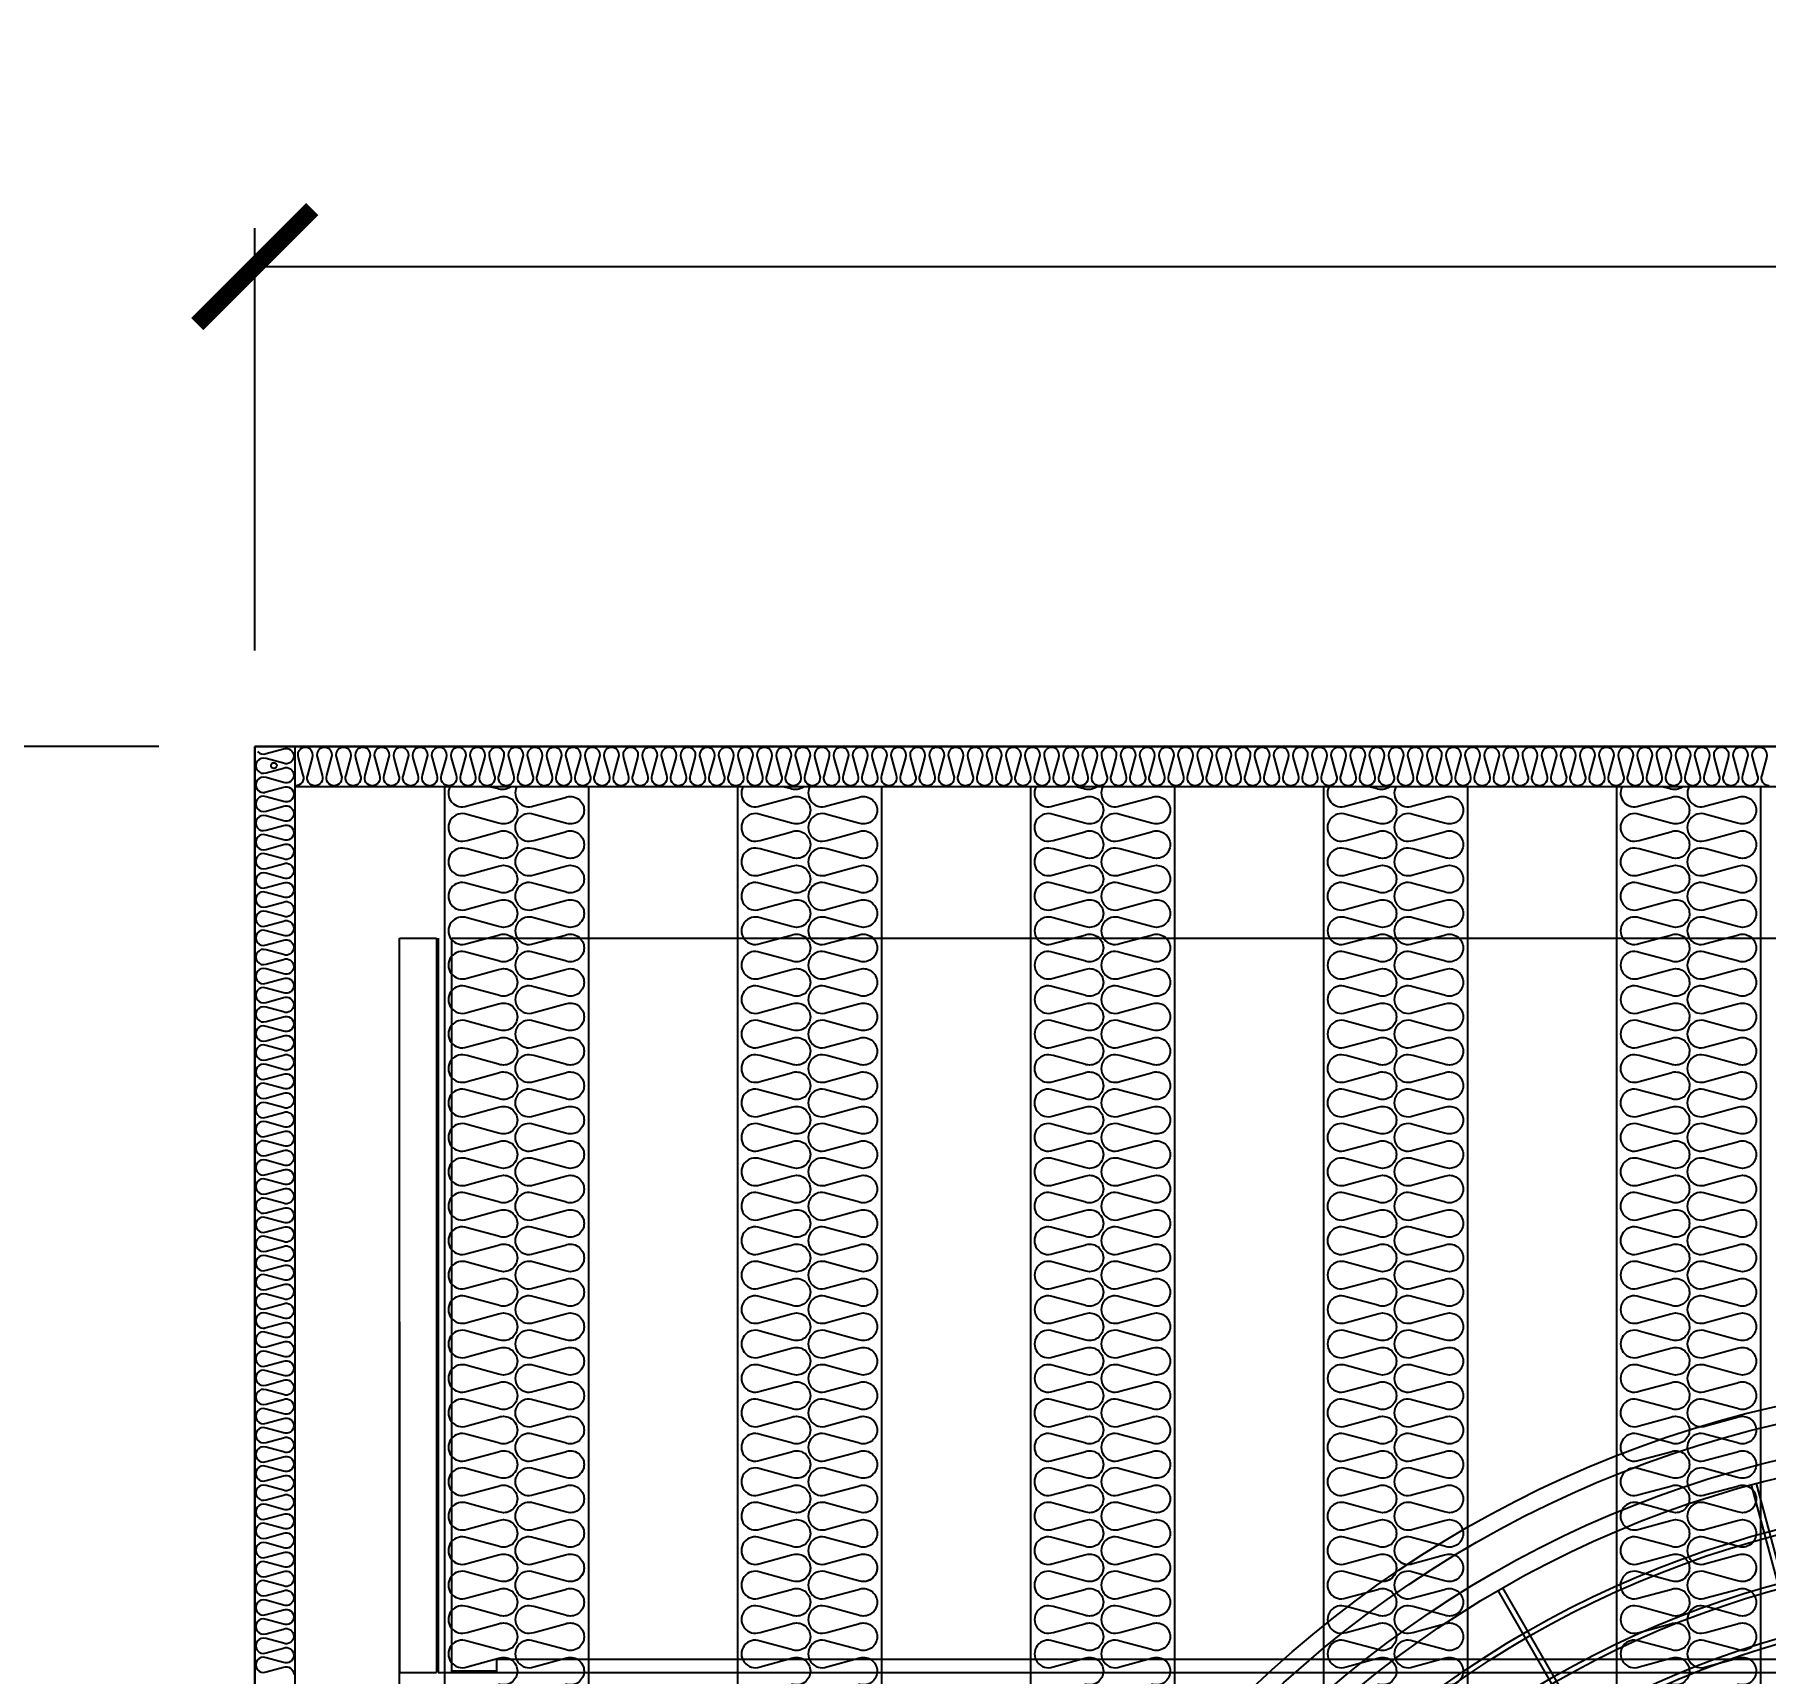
# Model space of a CAD drawing. Header units: millimetres. Extents: x 4398 to 33805, y 3079 to 23874.
# Drawn here: x 7252 to 9056, y 12446 to 14155 of the extents above; entities that cross this region are included whole.
import ezdxf

# ---------------------------------------------------------------- set-up
doc = ezdxf.new("R2010")
doc.units = ezdxf.units.MM
doc.linetypes.add('HIDDEN', pattern=[0.375, 0.25, -0.125])
for name, color, linetype in [('SMS', 220, 'Continuous'), ('냉각탑', 4, 'Continuous'), ('냉각탑_dim', 1, 'Continuous'), ('숨은선', 5, 'HIDDEN')]:
    doc.layers.add(name, color=color, linetype=linetype)
doc.styles.add('HY울릉도L', font='')
doc.styles.get('HY울릉도L').set_extended_font_data('HY울릉도L')
doc.dimstyles.new('성지DIM', dxfattribs={"dimtxt": 3.5, "dimasz": 3, "dimexe": 1, "dimexo": 2.5, "dimgap": 2, "dimtad": 1, "dimdec": 0, "dimzin": 3, "dimdsep": 46, "dimtxsty": 'HY울릉도L', "dimblk": 'ARCHTICK', "dimcen": -2, "dimclrd": 256, "dimclre": 256, "dimclrt": 7, "dimadec": 0, "dimazin": 0, "dimtfac": 1, "dimtdec": 0, "dimtofl": 0, "dimtmove": 0, "dimatfit": 3, "dimfxl": 1, "dimtolj": 1, "dimtzin": 0, "dimlwe": -1, "dimarcsym": 0})

# ---------------------------------------------------------------- blocks, each defined once
blk = doc.blocks.new('_ArchTick')
at = {"color": 0, "linetype": 'ByBlock', "const_width": 0.15}
blk.add_lwpolyline([(-0.5, -0.5), (0.5, 0.5)], dxfattribs=at)
blk = doc.blocks.new('*D725')
at = {"layer": 'Defpoints', "color": 0, "transparency": 16777216}
for p in [(11080.9, 13913), (7481.2, 13412.6), (11080.9, 13412.6)]:
    blk.add_point(p, dxfattribs=at)
at = {"layer": '냉각탑_dim', "transparency": 16777216}
for p, q in [((7481.2, 13512.6), (7481.2, 13953)), ((11080.9, 13512.6), (11080.9, 13953))]:
    blk.add_line(p, q, dxfattribs=at)
at = {"layer": '냉각탑_dim', "lineweight": -2, "transparency": 16777216}
blk.add_line((7481.2, 13913), (11080.9, 13913), dxfattribs=at)
at = {"layer": '냉각탑_dim', "lineweight": -2, "transparency": 16777216, "xscale": 120, "yscale": 120, "zscale": 120, "rotation": 180}
blk.add_blockref('_ArchTick', (7481.2, 13913), dxfattribs=at)
at = {"layer": '냉각탑_dim', "lineweight": -2, "transparency": 16777216, "xscale": 120, "yscale": 120, "zscale": 120}
blk.add_blockref('_ArchTick', (11080.9, 13913), dxfattribs=at)
at = {"layer": '냉각탑_dim', "color": 7, "transparency": 16777216, "insert": (9281.1, 14063), "char_height": 140, "attachment_point": 5, "style": 'HY울릉도L'}
blk.add_mtext('\\A1;3600', dxfattribs=at)
blk = doc.blocks.new('*D726')
at = {"layer": 'Defpoints', "color": 0, "transparency": 16777216}
for p in [(6824, 13412.6), (7481.2, 13412.6), (7481.2, 9812.6)]:
    blk.add_point(p, dxfattribs=at)
at = {"layer": '냉각탑_dim', "transparency": 16777216}
for p, q in [((7381.2, 13412.6), (6784, 13412.6)), ((7381.2, 9812.6), (6784, 9812.6))]:
    blk.add_line(p, q, dxfattribs=at)
at = {"layer": '냉각탑_dim', "lineweight": -2, "transparency": 16777216}
blk.add_line((6824, 9812.6), (6824, 13412.6), dxfattribs=at)
at = {"layer": '냉각탑_dim', "lineweight": -2, "transparency": 16777216, "xscale": 120, "yscale": 120, "zscale": 120}
for p, rotation in [((6824, 13412.6), 90), ((6824, 9812.6), 270)]:
    blk.add_blockref('_ArchTick', p, dxfattribs=dict(at, rotation=rotation))
at = {"layer": '냉각탑_dim', "color": 7, "transparency": 16777216, "insert": (6674, 11612.6), "char_height": 140, "attachment_point": 5, "rotation": 90, "style": 'HY울릉도L'}
blk.add_mtext('\\A1;3600', dxfattribs=at)
blk = doc.blocks.new('A$C1FB73ED1')
for p, q in [((1260.8, 1340), (966.5, 2438.3)), ((1266.6, 1341.6), (972.3, 2439.9)), ((1245.9, 1333), (677.4, 2317.7)), ((1251.1, 1336), (682.6, 2320.7))]:
    blk.add_line(p, q)
for radius in [1280, 1260, 1220, 1200]:
    blk.add_circle((1280, 1280), radius)
at = {"ltscale": 5}
for radius in [1143, 1137, 1083, 1077, 1023, 1017, 963, 957]:
    blk.add_circle((1280, 1280), radius, dxfattribs=at)
blk = doc.blocks.new('SP전면')
at = {"color": 7}
for p, q in [((31549.2, -80510.4), (31549.2, -83988.4)), ((31699.2, -80510.4), (31699.2, -83988.4))]:
    blk.add_line(p, q, dxfattribs=at)
at = {"layer": 'SMS', "color": 5}
for points in [[(31554.8, -80510.4, 0.686718), (31572.7, -80530.4), (31605.6, -80521.5, -0.524856), (31625.1, -80534.9, -0.524856), (31605.6, -80548.3), (31572.7, -80539.4, 1.449198), (31572.7, -80566.3), (31605.6, -80557.4, -0.524856), (31625.1, -80570.8, -0.524856), (31605.6, -80584.2), (31572.7, -80575.3, 1.449198), (31572.7, -80602.2), (31605.6, -80593.3, -0.524856), (31625.1, -80606.7, -0.524856), (31605.6, -80620.1), (31572.7, -80611.2, 1.449198), (31572.7, -80638.1), (31605.6, -80629.2, -0.524856), (31625.1, -80642.6, -0.524856), (31605.6, -80656.1), (31572.7, -80647.2, 1.449198), (31572.7, -80674), (31605.6, -80665.1, -0.524856), (31625.1, -80678.5, -0.524856), (31605.6, -80692), (31572.7, -80683.1, 1.449198), (31572.7, -80709.9), (31605.6, -80701, -0.524856), (31625.1, -80714.4, -0.524856), (31605.6, -80727.9), (31572.7, -80719, 1.449198), (31572.7, -80745.8), (31605.6, -80736.9, -0.524856), (31625.1, -80750.4, -0.524856), (31605.6, -80763.8), (31572.7, -80754.9, 1.449198), (31572.7, -80781.7), (31605.6, -80772.8, -0.524856), (31625.1, -80786.3, -0.524856), (31605.6, -80799.7), (31572.7, -80790.8, 1.449198), (31572.7, -80817.7), (31605.6, -80808.7, -0.524856), (31625.1, -80822.2, -0.524856), (31605.6, -80835.6), (31572.7, -80826.7, 1.449198), (31572.7, -80853.6), (31605.6, -80844.7, -0.524856), (31625.1, -80858.1, -0.524856), (31605.6, -80871.5), (31572.7, -80862.6, 1.449198), (31572.7, -80889.5), (31605.6, -80880.6, -0.524856), (31625.1, -80894, -0.524856), (31605.6, -80907.4), (31572.7, -80898.5, 1.449198), (31572.7, -80925.4), (31605.6, -80916.5, -0.524856), (31625.1, -80929.9, -0.524856), (31605.6, -80943.3), (31572.7, -80934.4, 1.449198), (31572.7, -80961.3), (31605.6, -80952.4, -0.524856), (31625.1, -80965.8, -0.524856), (31605.6, -80979.2), (31572.7, -80970.3, 1.449198), (31572.7, -80997.2), (31605.6, -80988.3, -0.524856), (31625.1, -81001.7, -0.524856), (31605.6, -81015.2), (31572.7, -81006.3, 1.449198), (31572.7, -81033.1), (31605.6, -81024.2, -0.524856), (31625.1, -81037.6, -0.524856), (31605.6, -81051.1), (31572.7, -81042.2, 1.449198), (31572.7, -81069), (31605.6, -81060.1, -0.524856), (31625.1, -81073.5, -0.524856), (31605.6, -81087), (31572.7, -81078.1, 1.449198), (31572.7, -81104.9), (31605.6, -81096, -0.524856), (31625.1, -81109.5, -0.524856), (31605.6, -81122.9), (31572.7, -81114, 1.449198), (31572.7, -81140.8), (31605.6, -81131.9, -0.524856), (31625.1, -81145.4, -0.524856), (31605.6, -81158.8), (31572.7, -81149.9, 1.449198), (31572.7, -81176.8), (31605.6, -81167.8, -0.524856), (31625.1, -81181.3, -0.524856), (31605.6, -81194.7), (31572.7, -81185.8, 1.449198), (31572.7, -81212.7), (31605.6, -81203.8, -0.524856), (31625.1, -81217.2, -0.524856), (31605.6, -81230.6), (31572.7, -81221.7, 1.449198), (31572.7, -81248.6), (31605.6, -81239.7, -0.524856), (31625.1, -81253.1, -0.524856), (31605.6, -81266.5), (31572.7, -81257.6, 1.449198), (31572.7, -81284.5), (31605.6, -81275.6, -0.524856), (31625.1, -81289, -0.524856), (31605.6, -81302.4), (31572.7, -81293.5, 1.449198), (31572.7, -81320.4), (31605.6, -81311.5, -0.524856), (31625.1, -81324.9, -0.417249), (31610.6, -81339.3)], [(31618, -80510.4, -0.259641), (31604.1, -80512.4), (31596.6, -80510.4)], [(31624.5, -80510.4, 0.686718), (31642.3, -80530.4), (31675.2, -80521.5, -0.524856), (31694.7, -80534.9, -0.524856), (31675.2, -80548.3), (31642.3, -80539.4, 1.449198), (31642.3, -80566.3), (31675.2, -80557.4, -0.524856), (31694.7, -80570.8, -0.524856), (31675.2, -80584.2), (31642.3, -80575.3, 1.449198), (31642.3, -80602.2), (31675.2, -80593.3, -0.524856), (31694.7, -80606.7, -0.524856), (31675.2, -80620.1), (31642.3, -80611.2, 1.449198), (31642.3, -80638.1), (31675.2, -80629.2, -0.524856), (31694.7, -80642.6, -0.524856), (31675.2, -80656.1), (31642.3, -80647.2, 1.449198), (31642.3, -80674), (31675.2, -80665.1, -0.524856), (31694.7, -80678.5, -0.524856), (31675.2, -80692), (31642.3, -80683.1, 1.449198), (31642.3, -80709.9), (31675.2, -80701, -0.524856), (31694.7, -80714.4, -0.524856), (31675.2, -80727.9), (31642.3, -80719, 1.449198), (31642.3, -80745.8), (31675.2, -80736.9, -0.524856), (31694.7, -80750.4, -0.524856), (31675.2, -80763.8), (31642.3, -80754.9, 1.449198), (31642.3, -80781.7), (31675.2, -80772.8, -0.524856), (31694.7, -80786.3, -0.524856), (31675.2, -80799.7), (31642.3, -80790.8, 1.449198), (31642.3, -80817.7), (31675.2, -80808.7, -0.524856), (31694.7, -80822.2, -0.524856), (31675.2, -80835.6), (31642.3, -80826.7, 1.449198), (31642.3, -80853.6), (31675.2, -80844.7, -0.524856), (31694.7, -80858.1, -0.524856), (31675.2, -80871.5), (31642.3, -80862.6, 1.449198), (31642.3, -80889.5), (31675.2, -80880.6, -0.524856), (31694.7, -80894, -0.524856), (31675.2, -80907.4), (31642.3, -80898.5, 1.449198), (31642.3, -80925.4), (31675.2, -80916.5, -0.524856), (31694.7, -80929.9, -0.524856), (31675.2, -80943.3), (31642.3, -80934.4, 1.449198), (31642.3, -80961.3), (31675.2, -80952.4, -0.524856), (31694.7, -80965.8, -0.524856), (31675.2, -80979.2), (31642.3, -80970.3, 1.449198), (31642.3, -80997.2), (31675.2, -80988.3, -0.524856), (31694.7, -81001.7, -0.524856), (31675.2, -81015.2), (31642.3, -81006.3, 1.449198), (31642.3, -81033.1), (31675.2, -81024.2, -0.524856), (31694.7, -81037.6, -0.524856), (31675.2, -81051.1), (31642.3, -81042.2, 1.449198), (31642.3, -81069), (31675.2, -81060.1, -0.524856), (31694.7, -81073.5, -0.524856), (31675.2, -81087), (31642.3, -81078.1, 1.449198), (31642.3, -81104.9), (31675.2, -81096, -0.524856), (31694.7, -81109.5, -0.524856), (31675.2, -81122.9), (31642.3, -81114, 1.449198), (31642.3, -81140.8), (31675.2, -81131.9, -0.524856), (31694.7, -81145.4, -0.524856), (31675.2, -81158.8), (31642.3, -81149.9, 1.449198), (31642.3, -81176.8), (31675.2, -81167.8, -0.524856), (31694.7, -81181.3, -0.524856), (31675.2, -81194.7), (31642.3, -81185.8, 1.449198), (31642.3, -81212.7), (31675.2, -81203.8, -0.524856), (31694.7, -81217.2, -0.524856), (31675.2, -81230.6), (31642.3, -81221.7, 1.449198), (31642.3, -81248.6), (31675.2, -81239.7, -0.524856), (31694.7, -81253.1, -0.524856), (31675.2, -81266.5), (31642.3, -81257.6, 1.449198), (31642.3, -81284.5), (31675.2, -81275.6, -0.524856), (31694.7, -81289, -0.524856), (31675.2, -81302.4), (31642.3, -81293.5, 1.449198), (31642.3, -81320.4), (31675.2, -81311.5, -0.524856), (31694.7, -81324.9, -0.417249), (31680.2, -81339.3)], [(31553.7, -81310.6, 0.446849), (31572.7, -81320.4), (31605.6, -81311.5, -0.524856), (31625.1, -81324.9, -0.524856), (31605.6, -81338.3), (31572.7, -81329.4, 1.449198), (31572.7, -81356.3), (31605.6, -81347.4, -0.524856), (31625.1, -81360.8, -0.524856), (31605.6, -81374.3), (31572.7, -81365.4, 1.449198), (31572.7, -81392.2), (31605.6, -81383.3, -0.524856), (31625.1, -81396.7, -0.524856), (31605.6, -81410.2), (31572.7, -81401.3, 1.449198), (31572.7, -81428.1), (31605.6, -81419.2, -0.524856), (31625.1, -81432.6, -0.524856), (31605.6, -81446.1)], [(31623.3, -81310.6, 0.446849), (31642.3, -81320.4), (31675.2, -81311.5, -0.524856), (31694.7, -81324.9, -0.524856), (31675.2, -81338.3), (31642.3, -81329.4, 1.449198), (31642.3, -81356.3), (31675.2, -81347.4, -0.524856), (31694.7, -81360.8, -0.524856), (31675.2, -81374.3), (31642.3, -81365.4, 1.449198), (31642.3, -81392.2), (31675.2, -81383.3, -0.524856), (31694.7, -81396.7, -0.524856), (31675.2, -81410.2), (31642.3, -81401.3, 1.449198), (31642.3, -81428.1), (31675.2, -81419.2, -0.524856), (31694.7, -81432.6, -0.524856), (31675.2, -81446.1)]]:
    blk.add_lwpolyline(points, format="xyb", dxfattribs=at)
blk = doc.blocks.new('3')
for p, q in [((10236.2, 13412.6), (7481.2, 13412.6)), ((7481.2, 13412.6), (7481.2, 9812.6)), ((7672.4, 13412.6), (10930.9, 13412.6)), ((7632.1, 13212.6), (7670.6, 13212.6)), ((7670.6, 13212.6), (7670.6, 12447)), ((7672.4, 13212.6), (7672.4, 12447)), ((7686.5, 13212.6), (7686.5, 12447)), ((7686.5, 13212.6), (10930.9, 13212.6)), ((7632.1, 12812.6), (7632.1, 12447)), ((7733.4, 12461), (10930.9, 12461)), ((7733.4, 12461), (7733.4, 12447)), ((7632.1, 12447), (7670.6, 12447)), ((7672.4, 12447), (10930.9, 12447)), ((7686.5, 12448.8), (7733.4, 12448.8))]:
    blk.add_line(p, q)
at = {"color": 7}
for p, q in [((7481.2, 13412.6), (10236.2, 13412.6)), ((7481.2, 13412.6), (7481.2, 9812.6)), ((7523.2, 13412.6), (7523.2, 9892.6)), ((11039.2, 13370.6), (7523.2, 13370.6))]:
    blk.add_line(p, q, dxfattribs=at)
at = {"ltscale": 500, "elevation": 0}
blk.add_lwpolyline([(7481.2, 13412.6), (11080.9, 13412.6), (11080.9, 9812.6), (7481.2, 9812.6)], close=True, dxfattribs=at)
blk.add_circle((7501.2, 13392.6), 3)
at = {"layer": 'SMS', "color": 5, "elevation": 0}
for points in [[(7484.2, 13407.2, 0.310202), (7493, 13405.1), (7511.2, 13410, -0.524856), (7522, 13402.5, -0.524856), (7511.2, 13395.1), (7493, 13400, 1.449198), (7493, 13385.1), (7511.2, 13390.1, -0.524856), (7522, 13382.6, -0.524856), (7511.2, 13375.1), (7493, 13380.1, 1.449198), (7493, 13365.2), (7511.2, 13370.1, -0.524856), (7522, 13362.6, -0.417249), (7514, 13354.7)], [(7950.9, 13411.4, 0.446849), (7945.5, 13400.8), (7950.4, 13382.5, -0.524856), (7942.9, 13371.7, -0.524856), (7935.5, 13382.5), (7940.4, 13400.8, 1.449198), (7925.5, 13400.8), (7930.5, 13382.5, -0.524856), (7923, 13371.7, -0.524856), (7915.5, 13382.5), (7920.5, 13400.8, 1.449198), (7905.6, 13400.8), (7910.5, 13382.5, -0.524856), (7903, 13371.7, -0.524856), (7895.6, 13382.5), (7900.5, 13400.8, 1.449198), (7885.6, 13400.8), (7890.6, 13382.5, -0.524856), (7883.1, 13371.7, -0.524856), (7875.6, 13382.5), (7880.6, 13400.8, 1.449198), (7865.7, 13400.8), (7870.6, 13382.5, -0.524856), (7863.1, 13371.7, -0.524856), (7855.7, 13382.5), (7860.6, 13400.8, 1.449198), (7845.7, 13400.8), (7850.7, 13382.5, -0.524856), (7843.2, 13371.7, -0.524856), (7835.7, 13382.5), (7840.7, 13400.8, 1.449198), (7825.8, 13400.8), (7830.7, 13382.5, -0.524856), (7823.2, 13371.7, -0.524856), (7815.8, 13382.5), (7820.7, 13400.8, 1.449198), (7805.8, 13400.8), (7810.8, 13382.5, -0.524856), (7803.3, 13371.7, -0.524856), (7795.8, 13382.5), (7800.8, 13400.8, 1.449198), (7785.9, 13400.8), (7790.8, 13382.5, -0.524856), (7783.3, 13371.7, -0.524856), (7775.9, 13382.5), (7780.8, 13400.8, 1.449198), (7765.9, 13400.8), (7770.9, 13382.5, -0.524856), (7763.4, 13371.7, -0.524856), (7755.9, 13382.5), (7760.9, 13400.8, 1.449198), (7746, 13400.8), (7750.9, 13382.5, -0.524856), (7743.4, 13371.7, -0.524856), (7736, 13382.5), (7740.9, 13400.8, 1.449198), (7726, 13400.8), (7731, 13382.5, -0.524856), (7723.5, 13371.7, -0.524856), (7716, 13382.5), (7721, 13400.8, 1.449198), (7706.1, 13400.8), (7711, 13382.5, -0.524856), (7703.5, 13371.7, -0.524856), (7696.1, 13382.5), (7701, 13400.8, 1.449198), (7686.1, 13400.8), (7691.1, 13382.5, -0.524856), (7683.6, 13371.7, -0.524856), (7676.1, 13382.5), (7681.1, 13400.8, 1.449198), (7666.2, 13400.8), (7671.1, 13382.5, -0.524856), (7663.6, 13371.7, -0.524856), (7656.2, 13382.5), (7661.1, 13400.8, 1.449198), (7646.2, 13400.8), (7651.2, 13382.5, -0.524856), (7643.7, 13371.7, -0.524856), (7636.2, 13382.5), (7641.2, 13400.8, 1.449198), (7626.3, 13400.8), (7631.2, 13382.5, -0.524856), (7623.7, 13371.7, -0.524856), (7616.3, 13382.5), (7621.2, 13400.8, 1.449198), (7606.3, 13400.8), (7611.3, 13382.5, -0.524856), (7603.8, 13371.7, -0.524856), (7596.3, 13382.5), (7601.3, 13400.8, 1.449198), (7586.4, 13400.8), (7591.3, 13382.5, -0.524856), (7583.8, 13371.7, -0.524856), (7576.4, 13382.5), (7581.3, 13400.8, 1.449198), (7566.4, 13400.8), (7571.4, 13382.5, -0.524856), (7563.9, 13371.7, -0.524856), (7556.4, 13382.5), (7561.4, 13400.8, 1.449198), (7546.5, 13400.8), (7551.4, 13382.5, -0.524856), (7543.9, 13371.7, -0.524856), (7536.5, 13382.5), (7541.4, 13400.8, 1.449198), (7526.5, 13400.8), (7531.5, 13382.5, -0.524856), (7524, 13371.7, -0.025619), (7523.2, 13371.8, -0.025619)], [(8529.5, 13411.4, 0.446849), (8524, 13400.8), (8529, 13382.5, -0.524856), (8521.5, 13371.7, -0.524856), (8514, 13382.5), (8519, 13400.8, 1.449198), (8504.1, 13400.8), (8509, 13382.5, -0.524856), (8501.5, 13371.7, -0.524856), (8494.1, 13382.5), (8499, 13400.8, 1.449198), (8484.1, 13400.8), (8489.1, 13382.5, -0.524856), (8481.6, 13371.7, -0.524856), (8474.1, 13382.5), (8479.1, 13400.8, 1.449198), (8464.2, 13400.8), (8469.1, 13382.5, -0.524856), (8461.6, 13371.7, -0.524856), (8454.2, 13382.5), (8459.1, 13400.8, 1.449198), (8444.2, 13400.8), (8449.2, 13382.5, -0.524856), (8441.7, 13371.7, -0.524856), (8434.2, 13382.5), (8439.2, 13400.8, 1.449198), (8424.3, 13400.8), (8429.2, 13382.5, -0.524856), (8421.7, 13371.7, -0.524856), (8414.3, 13382.5), (8419.2, 13400.8, 1.449198), (8404.3, 13400.8), (8409.3, 13382.5, -0.524856), (8401.8, 13371.7, -0.524856), (8394.3, 13382.5), (8399.3, 13400.8, 1.449198), (8384.4, 13400.8), (8389.3, 13382.5, -0.524856), (8381.8, 13371.7, -0.524856), (8374.4, 13382.5), (8379.3, 13400.8, 1.449198), (8364.4, 13400.8), (8369.4, 13382.5, -0.524856), (8361.9, 13371.7, -0.524856), (8354.4, 13382.5), (8359.4, 13400.8, 1.449198), (8344.5, 13400.8), (8349.4, 13382.5, -0.524856), (8341.9, 13371.7, -0.524856), (8334.5, 13382.5), (8339.4, 13400.8, 1.449198), (8324.5, 13400.8), (8329.5, 13382.5, -0.524856), (8322, 13371.7, -0.524856), (8314.5, 13382.5), (8319.5, 13400.8, 1.449198), (8304.6, 13400.8), (8309.5, 13382.5, -0.524856), (8302, 13371.7, -0.524856), (8294.6, 13382.5), (8299.5, 13400.8, 1.449198), (8284.6, 13400.8), (8289.6, 13382.5, -0.524856), (8282.1, 13371.7, -0.524856), (8274.6, 13382.5), (8279.6, 13400.8, 1.449198), (8264.7, 13400.8), (8269.6, 13382.5, -0.524856), (8262.1, 13371.7, -0.524856), (8254.7, 13382.5), (8259.6, 13400.8, 1.449198), (8244.7, 13400.8), (8249.7, 13382.5, -0.524856), (8242.2, 13371.7, -0.524856), (8234.7, 13382.5), (8239.7, 13400.8, 1.449198), (8224.8, 13400.8), (8229.7, 13382.5, -0.524856), (8222.2, 13371.7, -0.524856), (8214.8, 13382.5), (8219.7, 13400.8, 1.449198), (8204.8, 13400.8), (8209.8, 13382.5, -0.524856), (8202.3, 13371.7, -0.524856), (8194.8, 13382.5), (8199.8, 13400.8, 1.449198), (8184.9, 13400.8), (8189.8, 13382.5, -0.524856), (8182.3, 13371.7, -0.524856), (8174.9, 13382.5), (8179.8, 13400.8, 1.449198), (8164.9, 13400.8), (8169.9, 13382.5, -0.524856), (8162.4, 13371.7, -0.524856), (8154.9, 13382.5), (8159.9, 13400.8, 1.449198), (8145, 13400.8), (8149.9, 13382.5, -0.524856), (8142.4, 13371.7, -0.524856), (8135, 13382.5), (8139.9, 13400.8, 1.449198), (8125, 13400.8), (8130, 13382.5, -0.524856), (8122.5, 13371.7, -0.524856), (8115, 13382.5), (8120, 13400.8, 1.449198), (8105.1, 13400.8), (8110, 13382.5, -0.524856), (8102.5, 13371.7, -0.524856), (8095.1, 13382.5), (8100, 13400.8, 1.449198), (8085.1, 13400.8), (8090.1, 13382.5, -0.524856), (8082.6, 13371.7, -0.524856), (8075.1, 13382.5), (8080.1, 13400.8, 1.449198), (8065.2, 13400.8), (8070.1, 13382.5, -0.524856), (8062.6, 13371.7, -0.524856), (8055.2, 13382.5), (8060.1, 13400.8, 1.449198), (8045.2, 13400.8), (8050.2, 13382.5, -0.524856), (8042.7, 13371.7, -0.524856), (8035.2, 13382.5), (8040.2, 13400.8, 1.449198), (8025.3, 13400.8), (8030.2, 13382.5, -0.524856), (8022.7, 13371.7, -0.524856), (8015.3, 13382.5), (8020.2, 13400.8, 1.449198), (8005.3, 13400.8), (8010.3, 13382.5, -0.524856), (8002.8, 13371.7, -0.524856), (7995.3, 13382.5), (8000.3, 13400.8, 1.449198), (7985.4, 13400.8), (7990.3, 13382.5, -0.524856), (7982.8, 13371.7, -0.524856), (7975.4, 13382.5), (7980.3, 13400.8, 1.449198), (7965.4, 13400.8), (7970.4, 13382.5, -0.524856), (7962.9, 13371.7, -0.524856), (7955.4, 13382.5), (7960.4, 13400.8, 1.449198), (7945.5, 13400.8), (7950.4, 13382.5, -0.524856), (7942.9, 13371.7, -0.417249), (7935, 13379.8)], [(9060.1, 13371.7, -0.524856), (9052.7, 13382.5), (9057.6, 13400.8, 1.449198), (9042.7, 13400.8), (9047.7, 13382.5, -0.524856), (9040.2, 13371.7, -0.524856), (9032.7, 13382.5), (9037.7, 13400.8, 1.449198), (9022.8, 13400.8), (9027.7, 13382.5, -0.524856), (9020.2, 13371.7, -0.524856), (9012.8, 13382.5), (9017.7, 13400.8, 1.449198), (9002.8, 13400.8), (9007.8, 13382.5, -0.524856), (9000.3, 13371.7, -0.524856), (8992.8, 13382.5), (8997.8, 13400.8, 1.449198), (8982.9, 13400.8), (8987.8, 13382.5, -0.524856), (8980.3, 13371.7, -0.524856), (8972.9, 13382.5), (8977.8, 13400.8, 1.449198), (8962.9, 13400.8), (8967.9, 13382.5, -0.524856), (8960.4, 13371.7, -0.524856), (8952.9, 13382.5), (8957.9, 13400.8, 1.449198), (8943, 13400.8), (8947.9, 13382.5, -0.524856), (8940.4, 13371.7, -0.524856), (8933, 13382.5), (8937.9, 13400.8, 1.449198), (8923, 13400.8), (8928, 13382.5, -0.524856), (8920.5, 13371.7, -0.524856), (8913, 13382.5), (8918, 13400.8, 1.449198), (8903.1, 13400.8), (8908, 13382.5, -0.524856), (8900.5, 13371.7, -0.524856), (8893.1, 13382.5), (8898, 13400.8, 1.449198), (8883.1, 13400.8), (8888.1, 13382.5, -0.524856), (8880.6, 13371.7, -0.524856), (8873.1, 13382.5), (8878.1, 13400.8, 1.449198), (8863.2, 13400.8), (8868.1, 13382.5, -0.524856), (8860.6, 13371.7, -0.524856), (8853.2, 13382.5), (8858.1, 13400.8, 1.449198), (8843.2, 13400.8), (8848.2, 13382.5, -0.524856), (8840.7, 13371.7, -0.524856), (8833.2, 13382.5), (8838.2, 13400.8, 1.449198), (8823.3, 13400.8), (8828.2, 13382.5, -0.524856), (8820.7, 13371.7, -0.524856), (8813.3, 13382.5), (8818.2, 13400.8, 1.449198), (8803.3, 13400.8), (8808.3, 13382.5, -0.524856), (8800.8, 13371.7, -0.524856), (8793.3, 13382.5), (8798.3, 13400.8, 1.449198), (8783.4, 13400.8), (8788.3, 13382.5, -0.524856), (8780.8, 13371.7, -0.524856), (8773.4, 13382.5), (8778.3, 13400.8, 1.449198), (8763.4, 13400.8), (8768.4, 13382.5, -0.524856), (8760.9, 13371.7, -0.524856), (8753.4, 13382.5), (8758.4, 13400.8, 1.449198), (8743.5, 13400.8), (8748.4, 13382.5, -0.524856), (8740.9, 13371.7, -0.524856), (8733.5, 13382.5), (8738.4, 13400.8, 1.449198), (8723.5, 13400.8), (8728.5, 13382.5, -0.524856), (8721, 13371.7, -0.524856), (8713.5, 13382.5), (8718.5, 13400.8, 1.449198), (8703.6, 13400.8), (8708.5, 13382.5, -0.524856), (8701, 13371.7, -0.524856), (8693.6, 13382.5), (8698.5, 13400.8, 1.449198), (8683.6, 13400.8), (8688.6, 13382.5, -0.524856), (8681.1, 13371.7, -0.524856), (8673.6, 13382.5), (8678.6, 13400.8, 1.449198), (8663.7, 13400.8), (8668.6, 13382.5, -0.524856), (8661.1, 13371.7, -0.524856), (8653.7, 13382.5), (8658.6, 13400.8, 1.449198), (8643.7, 13400.8), (8648.7, 13382.5, -0.524856), (8641.2, 13371.7, -0.524856), (8633.7, 13382.5), (8638.7, 13400.8, 1.449198), (8623.8, 13400.8), (8628.7, 13382.5, -0.524856), (8621.2, 13371.7, -0.524856), (8613.8, 13382.5), (8618.7, 13400.8, 1.449198), (8603.8, 13400.8), (8608.8, 13382.5, -0.524856), (8601.3, 13371.7, -0.524856), (8593.8, 13382.5), (8598.8, 13400.8, 1.449198), (8583.9, 13400.8), (8588.8, 13382.5, -0.524856), (8581.3, 13371.7, -0.524856), (8573.9, 13382.5), (8578.8, 13400.8, 1.449198), (8563.9, 13400.8), (8568.9, 13382.5, -0.524856), (8561.4, 13371.7, -0.524856), (8553.9, 13382.5), (8558.9, 13400.8, 1.449198), (8544, 13400.8), (8548.9, 13382.5, -0.524856), (8541.4, 13371.7, -0.524856), (8534, 13382.5), (8538.9, 13400.8, 1.449198), (8524, 13400.8), (8529, 13382.5, -0.524856), (8521.5, 13371.7, -0.417249), (8513.5, 13379.8)], [(7482.3, 13371.2, 0.468181), (7493, 13365.2), (7511.2, 13370.1, -0.524856), (7522, 13362.6, -0.524856), (7511.2, 13355.2), (7493, 13360.1, 1.449198), (7493, 13345.2), (7511.2, 13350.2, -0.524856), (7522, 13342.7, -0.524856), (7511.2, 13335.2), (7493, 13340.2, 1.449198), (7493, 13325.3), (7511.2, 13330.2, -0.524856), (7522, 13322.7, -0.524856), (7511.2, 13315.3), (7493, 13320.2, 1.449198), (7493, 13305.3), (7511.2, 13310.3, -0.524856), (7522, 13302.8, -0.524856), (7511.2, 13295.3), (7493, 13300.3, 1.449198), (7493, 13285.4), (7511.2, 13290.3, -0.524856), (7522, 13282.8, -0.524856), (7511.2, 13275.4), (7493, 13280.3, 1.449198), (7493, 13265.4), (7511.2, 13270.4, -0.524856), (7522, 13262.9, -0.524856), (7511.2, 13255.4), (7493, 13260.4, 1.449198), (7493, 13245.5), (7511.2, 13250.4, -0.524856), (7522, 13242.9, -0.524856), (7511.2, 13235.5), (7493, 13240.4, 1.449198), (7493, 13225.5), (7511.2, 13230.5, -0.524856), (7522, 13223, -0.524856), (7511.2, 13215.5), (7493, 13220.5, 1.449198), (7493, 13205.6), (7511.2, 13210.5, -0.524856), (7522, 13203, -0.524856), (7511.2, 13195.6), (7493, 13200.5, 1.449198), (7493, 13185.6), (7511.2, 13190.6, -0.524856), (7522, 13183.1, -0.524856), (7511.2, 13175.6), (7493, 13180.6, 1.449198), (7493, 13165.7), (7511.2, 13170.6, -0.524856), (7522, 13163.1, -0.524856), (7511.2, 13155.7), (7493, 13160.6, 1.449198), (7493, 13145.7), (7511.2, 13150.7, -0.524856), (7522, 13143.2, -0.524856), (7511.2, 13135.7), (7493, 13140.7, 1.449198), (7493, 13125.8), (7511.2, 13130.7, -0.524856), (7522, 13123.2, -0.524856), (7511.2, 13115.8), (7493, 13120.7, 1.449198), (7493, 13105.8), (7511.2, 13110.8, -0.524856), (7522, 13103.3, -0.524856), (7511.2, 13095.8), (7493, 13100.8, 1.449198), (7493, 13085.9), (7511.2, 13090.8, -0.524856), (7522, 13083.3, -0.524856), (7511.2, 13075.9), (7493, 13080.8, 1.449198), (7493, 13065.9), (7511.2, 13070.9, -0.524856), (7522, 13063.4, -0.524856), (7511.2, 13055.9), (7493, 13060.9, 1.449198), (7493, 13046), (7511.2, 13050.9, -0.524856), (7522, 13043.4, -0.524856), (7511.2, 13036), (7493, 13040.9, 1.449198), (7493, 13026), (7511.2, 13031, -0.524856), (7522, 13023.5, -0.524856), (7511.2, 13016), (7493, 13021, 1.449198), (7493, 13006.1), (7511.2, 13011, -0.524856), (7522, 13003.5, -0.524856), (7511.2, 12996.1), (7493, 13001, 1.449198), (7493, 12986.1), (7511.2, 12991.1, -0.524856), (7522, 12983.6, -0.524856), (7511.2, 12976.1), (7493, 12981.1, 1.449198), (7493, 12966.2), (7511.2, 12971.1, -0.524856), (7522, 12963.6, -0.524856), (7511.2, 12956.2), (7493, 12961.1, 1.449198), (7493, 12946.2), (7511.2, 12951.2, -0.524856), (7522, 12943.7, -0.524856), (7511.2, 12936.2), (7493, 12941.2, 1.449198), (7493, 12926.3), (7511.2, 12931.2, -0.524856), (7522, 12923.7, -0.524856), (7511.2, 12916.3), (7493, 12921.2, 1.449198), (7493, 12906.3), (7511.2, 12911.3, -0.524856), (7522, 12903.8, -0.524856), (7511.2, 12896.3), (7493, 12901.3, 1.449198), (7493, 12886.4), (7511.2, 12891.3, -0.524856), (7522, 12883.8, -0.524856), (7511.2, 12876.4), (7493, 12881.3, 1.449198), (7493, 12866.4), (7511.2, 12871.4, -0.524856), (7522, 12863.9, -0.524856), (7511.2, 12856.4), (7493, 12861.4, 1.449198), (7493, 12846.5), (7511.2, 12851.4, -0.524856), (7522, 12843.9, -0.524856), (7511.2, 12836.5), (7493, 12841.4, 1.449198), (7493, 12826.5), (7511.2, 12831.5, -0.524856), (7522, 12824, -0.524856), (7511.2, 12816.5), (7493, 12821.5, 1.449198), (7493, 12806.6), (7511.2, 12811.5, -0.524856), (7522, 12804, -0.417249), (7514, 12796.1)], [(7482.3, 12812.6, 0.468181), (7493, 12806.6), (7511.2, 12811.5, -0.524856), (7522, 12804, -0.524856), (7511.2, 12796.6), (7493, 12801.5, 1.449198), (7493, 12786.6), (7511.2, 12791.6, -0.524856), (7522, 12784.1, -0.524856), (7511.2, 12776.6), (7493, 12781.6, 1.449198), (7493, 12766.7), (7511.2, 12771.6, -0.524856), (7522, 12764.1, -0.524856), (7511.2, 12756.7), (7493, 12761.6, 1.449198), (7493, 12746.7), (7511.2, 12751.7, -0.524856), (7522, 12744.2, -0.524856), (7511.2, 12736.7), (7493, 12741.7, 1.449198), (7493, 12726.8), (7511.2, 12731.7, -0.524856), (7522, 12724.2, -0.524856), (7511.2, 12716.8), (7493, 12721.7, 1.449198), (7493, 12706.8), (7511.2, 12711.8, -0.524856), (7522, 12704.3, -0.524856), (7511.2, 12696.8), (7493, 12701.8, 1.449198), (7493, 12686.9), (7511.2, 12691.8, -0.524856), (7522, 12684.3, -0.524856), (7511.2, 12676.9), (7493, 12681.8, 1.449198), (7493, 12666.9), (7511.2, 12671.9, -0.524856), (7522, 12664.4, -0.524856), (7511.2, 12656.9), (7493, 12661.9, 1.449198), (7493, 12647), (7511.2, 12651.9, -0.524856), (7522, 12644.4, -0.524856), (7511.2, 12637), (7493, 12641.9, 1.449198), (7493, 12627), (7511.2, 12632, -0.524856), (7522, 12624.5, -0.524856), (7511.2, 12617), (7493, 12622, 1.449198), (7493, 12607.1), (7511.2, 12612, -0.524856), (7522, 12604.5, -0.524856), (7511.2, 12597.1), (7493, 12602, 1.449198), (7493, 12587.1), (7511.2, 12592.1, -0.524856), (7522, 12584.6, -0.524856), (7511.2, 12577.1), (7493, 12582.1, 1.449198), (7493, 12567.2), (7511.2, 12572.1, -0.524856), (7522, 12564.6, -0.524856), (7511.2, 12557.2), (7493, 12562.1, 1.449198), (7493, 12547.2), (7511.2, 12552.2, -0.524856), (7522, 12544.7, -0.524856), (7511.2, 12537.2), (7493, 12542.2, 1.449198), (7493, 12527.3), (7511.2, 12532.2, -0.524856), (7522, 12524.7, -0.524856), (7511.2, 12517.3), (7493, 12522.2, 1.449198), (7493, 12507.3), (7511.2, 12512.3, -0.524856), (7522, 12504.8, -0.524856), (7511.2, 12497.3), (7493, 12502.3, 1.449198), (7493, 12487.4), (7511.2, 12492.3, -0.524856), (7522, 12484.8, -0.524856), (7511.2, 12477.4), (7493, 12482.3, 1.449198), (7493, 12467.4), (7511.2, 12472.4, -0.524856), (7522, 12464.9, -0.524856), (7511.2, 12457.4), (7493, 12462.4, 1.449198), (7493, 12447.5), (7511.2, 12452.4, -0.524856), (7522, 12444.9, -0.524856)]]:
    blk.add_lwpolyline(points, format="xyb", dxfattribs=at)
at = {"layer": '냉각탑', "color": 6, "linetype": 'HIDDEN'}
blk.add_line((7632.1, 9812.6), (7632.1, 13212.6), dxfattribs=at)
at = {"layer": '냉각탑', "ltscale": 30}
blk.add_line((7632.1, 9812.6), (7632.1, 13212.6), dxfattribs=at)
at = {"layer": '숨은선', "ltscale": 4, "elevation": 0}
blk.add_lwpolyline([(7561.3, 13372.6, -0.005236), (7561.1, 13372.6, -0.005236)], format="xyb", dxfattribs=at)
for p in [(-23870.1, 93881), (-23564.6, 93881), (-23259.1, 93881), (-22953.6, 93881), (-22648.1, 93881)]:
    blk.add_blockref('SP전면', p)
at = {"layer": '냉각탑', "xscale": 0.9134730205792179, "yscale": 0.9134730205792179, "zscale": 0.9134730205792179}
blk.add_blockref('A$C1FB73ED1', (8158.8, 10415.2), dxfattribs=at)

msp = doc.modelspace()

# ---------------------------------------------------------------- block references
msp.add_blockref('3', (0, 0))

# ---------------------------------------------------------------- dimensions: what is measured, and where the dimension line sits
at = {"layer": '냉각탑_dim'}
dim = msp.add_linear_dim(base=(11080.9, 13913), p1=(7481.2, 13412.6), p2=(11080.9, 13412.6), dimstyle='성지DIM', override={"dimscale": 40}, dxfattribs=at)
dim.commit()
dim.dimension.update_dxf_attribs({"geometry": '*D725', "text_midpoint": (9281.1, 14063)})
dim = msp.add_linear_dim(base=(6824, 13412.6), p1=(7481.2, 9812.6), p2=(7481.2, 13412.6), angle=90, dimstyle='성지DIM', override={"dimscale": 40}, dxfattribs=at)
dim.commit()
dim.dimension.update_dxf_attribs({"geometry": '*D726', "text_midpoint": (6674, 11612.6)})

doc.saveas('drawing.dxf')
